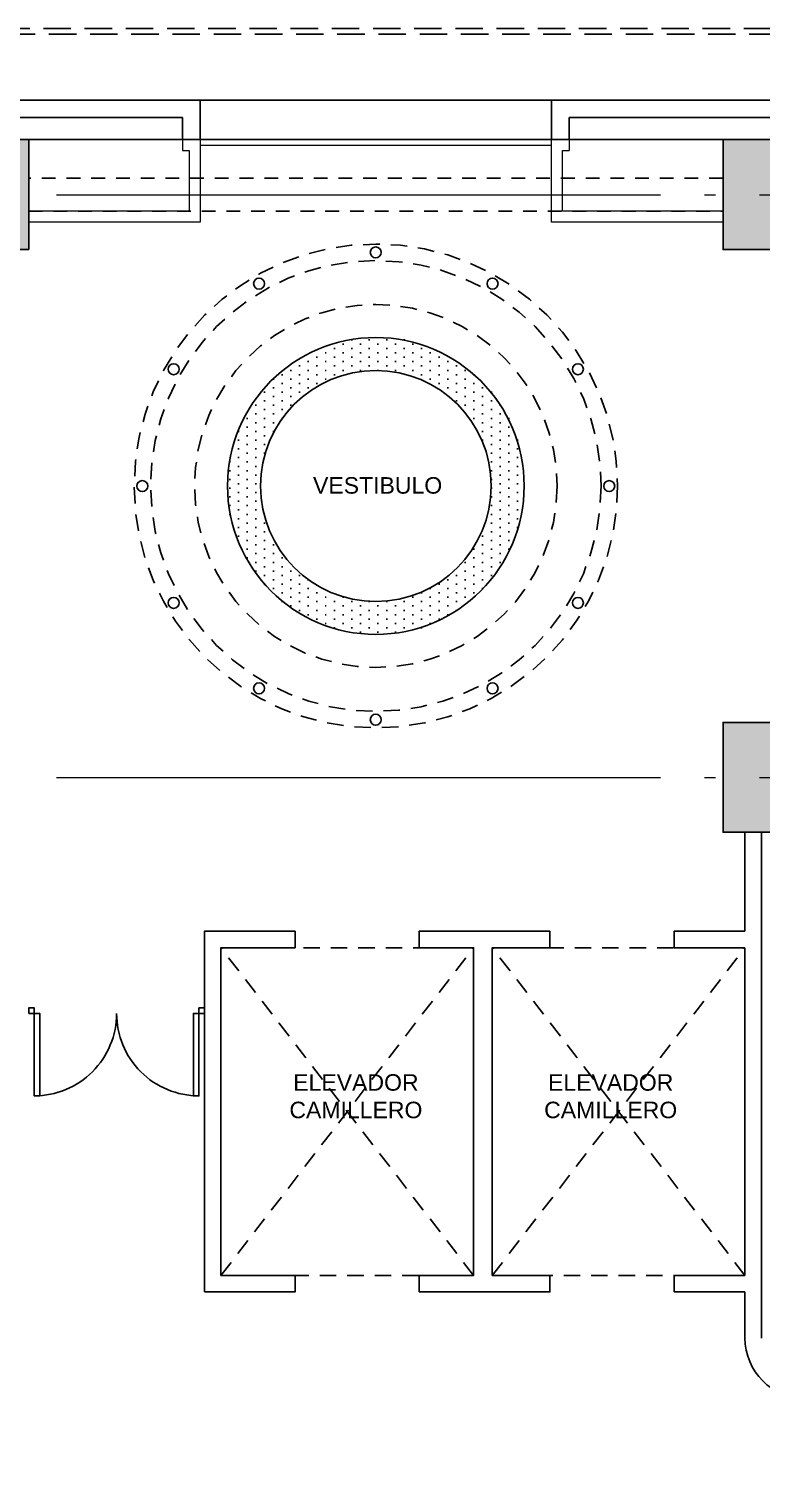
# Model space of a CAD drawing. Header units: metres. Extents: x -22 to 564, y 0 to 143.
# Drawn here: x 413.54 to 420.21, y 42.76 to 55.79 of the extents above; entities that cross this region are included whole.
import ezdxf

# ---------------------------------------------------------------- set-up
doc = ezdxf.new("R2010")
doc.units = ezdxf.units.M
for name, pattern in [('EJES630', [6.3, 5.5, -0.4, 0, -0.4]), ('XREF 4N NEURO-ONCOLOGIA$0$DASHED2', [0.375, 0.25, -0.125]), ('XREF 4N NEURO-ONCOLOGIA$0$HIDDE150', [0.24, 0.15, -0.09]), ('XREF 4N NEURO-ONCOLOGIA$0$HIDDEN2', [0.1875, 0.125, -0.0625])]:
    doc.linetypes.add(name, pattern=pattern)
for name, color, linetype, lineweight in [('EJES', 11, 'EJES630', 0), ('XREF 4N NEURO-ONCOLOGIA$0$HERRERIAS', 1, 'Continuous', 18), ('XREF 4N NEURO-ONCOLOGIA$0$MUROS DE TABLAROCA', 150, 'Continuous', 13)]:
    doc.layers.add(name, color=color, linetype=linetype, lineweight=lineweight)
for name, color, linetype in [('TEXTO', 7, 'Continuous'), ('XREF 4N NEURO-ONCOLOGIA$0$-CG-M-WALL', 7, 'Continuous'), ('XREF 4N NEURO-ONCOLOGIA$0$CANCELES', 1, 'Continuous'), ('XREF 4N NEURO-ONCOLOGIA$0$COLUMNAS', 6, 'Continuous'), ('XREF 4N NEURO-ONCOLOGIA$0$CONTRAVENTEOS', 6, 'XREF 4N NEURO-ONCOLOGIA$0$HIDDEN2'), ('XREF 4N NEURO-ONCOLOGIA$0$LAMINA MULTIPERFORADA', 9, 'Continuous'), ('XREF 4N NEURO-ONCOLOGIA$0$LAMPARAS 1', 112, 'Continuous'), ('XREF 4N NEURO-ONCOLOGIA$0$MUROS', 3, 'Continuous'), ('XREF 4N NEURO-ONCOLOGIA$0$MUROS BAJOS', 2, 'Continuous'), ('XREF 4N NEURO-ONCOLOGIA$0$NOVIDESA', 11, 'Continuous'), ('XREF 4N NEURO-ONCOLOGIA$0$PISO VEST', 33, 'Continuous'), ('XREF 4N NEURO-ONCOLOGIA$0$PLAFONES', 20, 'XREF 4N NEURO-ONCOLOGIA$0$HIDDE150'), ('XREF 4N NEURO-ONCOLOGIA$0$PROYECCIÓN', 252, 'XREF 4N NEURO-ONCOLOGIA$0$HIDDE150')]:
    doc.layers.add(name, color=color, linetype=linetype)
doc.styles.add('100 LOCALES 25', font='arial.ttf', dxfattribs={"height": 0.25})

# ---------------------------------------------------------------- blocks, each defined once
blk = doc.blocks.new('XREF 4N NEURO-ONCOLOGIA$0$C-1')
at = {"layer": 'XREF 4N NEURO-ONCOLOGIA$0$-CG-M-WALL', "true_color": 0x636466}
h = blk.add_hatch(color=251, dxfattribs=at)
h.dxf.hatch_style = 1
h.paths.add_polyline_path([(-0.5, -0.5), (-0.5, 0.5), (0.5, 0.5), (0.5, -0.5)])
blk.add_lwpolyline([(-0.5, -0.5), (-0.5, 0.5), (0.5, 0.5), (0.5, -0.5)], close=True)
blk = doc.blocks.new('*U872')
at = {"layer": 'XREF 4N NEURO-ONCOLOGIA$0$LAMPARAS 1'}
blk.add_circle((0, 0), 0.05, dxfattribs=at)
blk = doc.blocks.new('*U873')
at = {"layer": 'XREF 4N NEURO-ONCOLOGIA$0$LAMPARAS 1', "color": 0, "linetype": 'ByBlock', "lineweight": -2, "transparency": 16777216}
for p, rotation in [((87.924, 24.551), 269.9999999999998), ((86.862, 24.266), 299.9999999999998), ((88.987, 24.266), 239.9999999999999), ((86.084, 23.488), 329.9999999999998), ((89.765, 23.488), 209.9999999999999), ((90.049, 22.426), 180), ((86.084, 21.363), 29.99999999999999), ((89.765, 21.363), 150), ((86.862, 20.586), 59.99999999999997), ((88.987, 20.586), 119.9999999999999), ((87.924, 20.301), 89.99999999999999)]:
    blk.add_blockref('*U872', p, dxfattribs=dict(at, rotation=rotation))
blk.add_blockref('*U872', (85.799, 22.426), dxfattribs=at)
blk = doc.blocks.new('XREF 4N NEURO-ONCOLOGIA')
at = {"layer": 'XREF 4N NEURO-ONCOLOGIA$0$PISO VEST', "true_color": 0xc7c8ca}
h = blk.add_hatch(dxfattribs=at)
h.set_pattern_fill('DOTS', color=9, scale=0.05)
h.set_pattern_definition([(0, (-66.82167, -0.39645), (0.0396875, 0.079375), [0, -0.079375])])
edge = h.paths.add_edge_path(flags=17)
edge.add_arc((21.103, 22.029), 1.05, 0, 360)
edge = h.paths.add_edge_path()
edge.add_arc((21.103, 22.029), 1.357, 0, 360)
at = {"color": 251, "true_color": 0x636466, "elevation": 0}
blk.add_lwpolyline([(2.953, 35.289), (18.953, 35.289), (18.953, 27.979), (24.253, 27.979), (24.253, -0.131), (3.003, -0.131)], close=True, dxfattribs=at)
at = {"layer": 'XREF 4N NEURO-ONCOLOGIA$0$CANCELES', "elevation": 0}
for points in [[(16.306, 25.189), (16.356, 25.189), (16.356, 25.139), (16.306, 25.139)], [(16.306, 23.639), (16.356, 23.639), (16.356, 23.589), (16.306, 23.589)]]:
    blk.add_lwpolyline(points, close=True, dxfattribs=at)
for points in [[(16.306, 24.389, -0.414214), (15.556, 25.139), (15.556, 25.089), (16.306, 25.089), (16.306, 25.139), (15.556, 25.139)], [(16.306, 24.389, 0.414214), (15.556, 23.639), (15.556, 23.689), (16.306, 23.689), (16.306, 23.639), (15.556, 23.639)]]:
    blk.add_lwpolyline(points, format="xyb", dxfattribs=at)
at = {"layer": 'XREF 4N NEURO-ONCOLOGIA$0$CONTRAVENTEOS', "elevation": 0}
blk.add_lwpolyline([(23.903, 18.869), (23.903, 25.189), (23.603, 25.189), (23.603, 18.869)], close=True, dxfattribs=at)
at = {"layer": 'XREF 4N NEURO-ONCOLOGIA$0$HERRERIAS'}
for p, q in [((24.203, 23.629, 0), (24.203, 20.429, 0)), ((24.253, 23.629, 0), (24.253, 20.429, 0))]:
    blk.add_line(p, q, dxfattribs=at)
at = {"layer": 'XREF 4N NEURO-ONCOLOGIA$0$LAMINA MULTIPERFORADA', "linetype": 'XREF 4N NEURO-ONCOLOGIA$0$DASHED2', "elevation": 0}
for points in [[(2.193, 54.099), (19.965, 54.099), (19.965, 28.43), (25.263, 28.43), (25.263, -1.141), (2.193, -1.141)], [(2.243, 54.049), (19.915, 54.049), (19.915, 28.38), (25.213, 28.38), (25.213, -1.091), (2.243, -1.091)]]:
    blk.add_lwpolyline(points, close=True, dxfattribs=at)
at = {"layer": 'XREF 4N NEURO-ONCOLOGIA$0$MUROS'}
for p, q in [((13.773, 23.439), (13.773, 23.589)), ((13.773, 23.439), (13.773, 23.439)), ((16.903, 22.764), (17.053, 22.764)), ((16.903, 21.634), (17.053, 21.634)), ((16.903, 20.444), (17.053, 20.444)), ((13.773, 19.314), (13.923, 19.314)), ((13.773, 19.314), (13.773, 18.669)), ((13.923, 19.314), (13.923, 18.669)), ((16.903, 18.669), (16.903, 19.314)), ((16.903, 19.314), (17.053, 19.314)), ((17.053, 19.314), (17.053, 18.669)), ((13.773, 18.669), (13.353, 18.669)), ((13.923, 18.669), (16.903, 18.669)), ((17.053, 18.669), (17.953, 18.669)), ((17.953, 18.519), (13.353, 18.519))]:
    blk.add_line(p, q, dxfattribs=at)
for points in [[(13.773, 23.589), (17.053, 23.589), (17.053, 22.764)], [(16.903, 22.764), (16.903, 23.439), (13.923, 23.439), (13.923, 22.764), (13.773, 22.764), (13.773, 23.439)], [(16.903, 20.444), (16.903, 20.969), (13.923, 20.969), (13.923, 20.444), (13.773, 20.444), (13.773, 21.634), (13.923, 21.634), (13.923, 21.139), (16.903, 21.139), (16.903, 21.634)], [(17.053, 21.634), (17.053, 20.444)]]:
    blk.add_lwpolyline(points, dxfattribs=at)
blk.add_arc((13.353, 18.119, 0), 0.55, 90, 180, dxfattribs=at)
at = {"layer": 'XREF 4N NEURO-ONCOLOGIA$0$MUROS BAJOS'}
blk.add_line((24.613, 23.629, 0), (24.613, 20.429, 0), dxfattribs=at)
at = {"layer": 'XREF 4N NEURO-ONCOLOGIA$0$MUROS DE TABLAROCA'}
for p, q in [((24.253, 23.789), (24.153, 23.789)), ((24.253, 20.269), (24.153, 20.269))]:
    blk.add_line(p, q, dxfattribs=at)
for points in [[(24.253, 23.789), (24.253, 23.629), (23.503, 23.629), (23.503, 25.189)], [(24.153, 23.789), (24.153, 23.729), (23.603, 23.729), (23.603, 25.189)], [(23.503, 18.869), (23.503, 20.429), (24.253, 20.429), (24.253, 20.269)], [(23.603, 18.869), (23.603, 20.329), (24.153, 20.329), (24.153, 20.269)]]:
    blk.add_lwpolyline(points, dxfattribs=at)
at = {"layer": 'XREF 4N NEURO-ONCOLOGIA$0$NOVIDESA'}
for p, q in [((24.453, 23.789, 0), (24.253, 23.789, 0)), ((24.613, 23.629, 0), (24.253, 23.629, 0)), ((24.613, 20.429), (24.253, 20.429)), ((24.453, 20.269), (24.253, 20.269))]:
    blk.add_line(p, q, dxfattribs=at)
blk.add_lwpolyline([(24.613, 23.629), (24.613, 28.139), (19.312, 28.139)], dxfattribs=at)
at = {"layer": 'XREF 4N NEURO-ONCOLOGIA$0$NOVIDESA', "elevation": 0}
for points in [[(19.153, 27.979), (24.453, 27.979), (24.453, 23.789)], [(24.613, 20.429), (24.613, 16.569)], [(24.453, 20.269), (24.453, 16.729)]]:
    blk.add_lwpolyline(points, dxfattribs=at)
at = {"layer": 'XREF 4N NEURO-ONCOLOGIA$0$PISO VEST'}
for radius in [1.35, 1.05]:
    blk.add_circle((21.103, 22.029, 0), radius, dxfattribs=at)
at = {"layer": 'XREF 4N NEURO-ONCOLOGIA$0$PLAFONES'}
for radius in [2.2, 2.05, 1.65]:
    blk.add_circle((21.103, 22.029, 0), radius, dxfattribs=at)
at = {"layer": 'XREF 4N NEURO-ONCOLOGIA$0$PROYECCIÓN'}
for p, q in [((13.923, 21.139, 0), (16.903, 23.439, 0)), ((13.923, 23.439, 0), (16.903, 21.139, 0)), ((13.923, 18.669, 0), (16.903, 20.969, 0)), ((13.923, 20.969, 0), (16.903, 18.669, 0))]:
    blk.add_line(p, q, dxfattribs=at)
at = {"layer": 'XREF 4N NEURO-ONCOLOGIA$0$PROYECCIÓN', "elevation": 0}
for points in [[(13.923, 23.439), (16.903, 23.439), (16.903, 21.139), (13.923, 21.139)], [(13.923, 20.969), (16.903, 20.969), (16.903, 18.669), (13.923, 18.669)]]:
    blk.add_lwpolyline(points, close=True, dxfattribs=at)
at = {"layer": 'XREF 4N NEURO-ONCOLOGIA$0$COLUMNAS'}
for p in [(23.753, 25.689), (18.453, 18.369), (23.753, 18.369)]:
    blk.add_blockref('XREF 4N NEURO-ONCOLOGIA$0$C-1', p, dxfattribs=at)
at = {"layer": 'XREF 4N NEURO-ONCOLOGIA$0$LAMPARAS 1', "color": 11, "true_color": 0xf27172}
blk.add_blockref('*U873', (-66.822, -0.396, 0), dxfattribs=at)

msp = doc.modelspace()

# ---------------------------------------------------------------- texts
at = {"layer": 'TEXTO', "char_height": 0.15, "attachment_point": 1, "style": '100 LOCALES 25'}
for s, insert, width in [('\\pxqc;VESTIBULO', (415.57, 51.706, 0), 2.28986), ('\\pxqc;ELEVADOR\\PCAMILLERO', (415.68, 46.276), 1.6749), ('\\pxqc;ELEVADOR\\PCAMILLERO', (417.999, 46.276), 1.6749)]:
    msp.add_mtext(s, dxfattribs=dict(at, insert=insert, width=width))

# ---------------------------------------------------------------- next in the draw order: block references
at = {"rotation": 90}
msp.add_blockref('XREF 4N NEURO-ONCOLOGIA', (438.728, 30.523, 0), dxfattribs=at)

# ---------------------------------------------------------------- next in the draw order: linework, layer by layer
at = {"layer": 'EJES'}
for p, q in [((381.791, 54.275), (438.568, 54.275)), ((381.791, 48.975), (438.568, 48.975))]:
    msp.add_line(p, q, dxfattribs=at)

doc.saveas('drawing.dxf')
